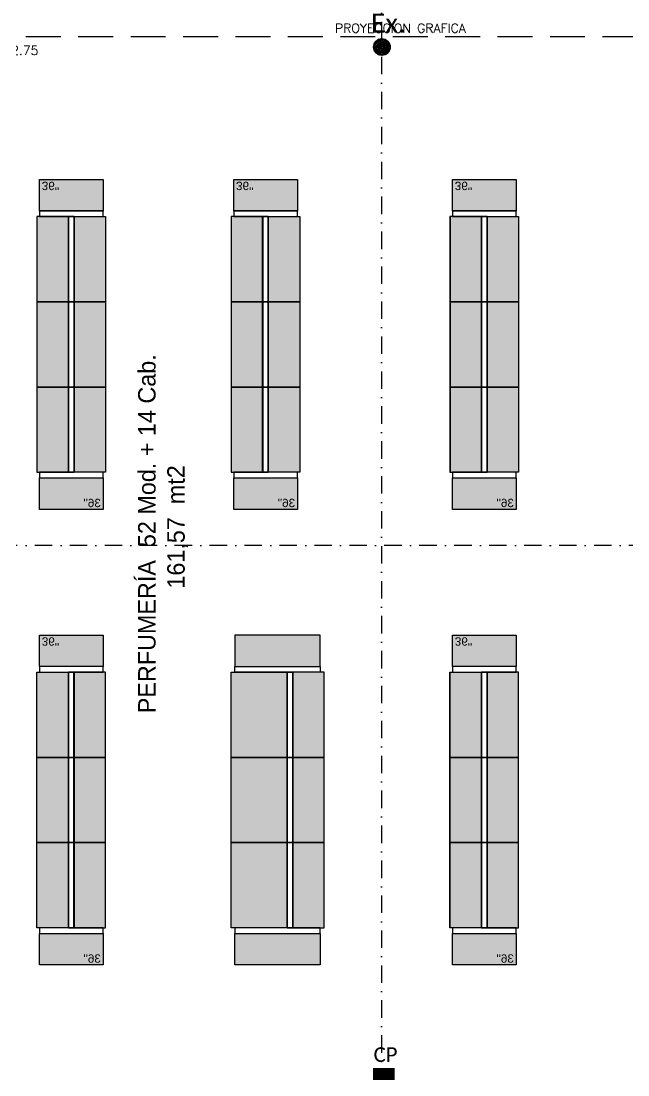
# Model space of a CAD drawing. Header units: millimetres. Extents: x 340 to 1003762, y 22 to 362022.
# Drawn here: x 599061 to 607744, y 267481 to 282563 of the extents above; entities that cross this region are included whole.
import ezdxf
from ezdxf.enums import TextEntityAlignment as Align

# ---------------------------------------------------------------- set-up
doc = ezdxf.new("R2010")
doc.units = ezdxf.units.MM
doc.linetypes.add('LSBB_P_002 - PLANTA 1° NIVEL SALA DE VENTAS$0$DASHDOT2', pattern=[0.5, 0.25, -0.125, 0, -0.125])
doc.linetypes.add('LSBB_P_002 - PLANTA 1° NIVEL SALA DE VENTAS$0$HIDDEN', pattern=[0.375, 0.25, -0.125])
for name, color, linetype in [('A-DEMOLICION SV', 40, 'Continuous'), ('LSBB_P_002 - PLANTA 1° NIVEL SALA DE VENTAS$0$A-GONDOLAS', 1, 'Continuous'), ('LSBB_P_002 - PLANTA 1° NIVEL SALA DE VENTAS$0$A-LAYOUT', 7, 'Continuous'), ('LSBB_P_002 - PLANTA 1° NIVEL SALA DE VENTAS$0$A-TEXTO SV', 2, 'LSBB_P_002 - PLANTA 1° NIVEL SALA DE VENTAS$0$DASHDOT2'), ('LSBB_P_002 - PLANTA 1° NIVEL SALA DE VENTAS$0$CENEFA', 6, 'LSBB_P_002 - PLANTA 1° NIVEL SALA DE VENTAS$0$HIDDEN'), ('LSBB_P_002 - PLANTA 1° NIVEL SALA DE VENTAS$0$E-SF O CP', 7, 'Continuous'), ('LSBB_P_002 - PLANTA 1° NIVEL SALA DE VENTAS$0$EJES', 8, 'LSBB_P_002 - PLANTA 1° NIVEL SALA DE VENTAS$0$DASHDOT2'), ('LSBB_P_002 - PLANTA 1° NIVEL SALA DE VENTAS$0$LAYOUT$0$A-GONDOLAS DELGADO', 8, 'Continuous'), ('LSBB_P_002 - PLANTA 1° NIVEL SALA DE VENTAS$0$LAYOUT$0$A-SALA-GOND', 22, 'Continuous'), ('LSBB_P_002 - PLANTA 1° NIVEL SALA DE VENTAS$0$LAYOUT$0$A-SALA-HATCH-PERFUMERIA', 210, 'Continuous'), ('LSBB_P_002 - PLANTA 1° NIVEL SALA DE VENTAS$0$N- EXTINTOR O RH', 1, 'Continuous'), ('LSBB_P_002 - PLANTA 1° NIVEL SALA DE VENTAS$0$TEXTO LAYOUT', 2, 'Continuous')]:
    doc.layers.add(name, color=color, linetype=linetype)
doc.styles.add('LSBB_P_002 - PLANTA 1° NIVEL SALA DE VENTAS$0$LAYOUT$0$Estilo1', font='arial.ttf', dxfattribs={"height": 0.2})
doc.styles.add('LSBB_P_002 - PLANTA 1° NIVEL SALA DE VENTAS$0$LAYOUT$0$REF-LAYOUT N+0.00 E 03$0$REF-LAYOUT N+0.00 E 02$0$Walmart_CENTURY GOTHIC', font='GOTHIC.TTF')
doc.styles.add('LSBB_P_002 - PLANTA 1° NIVEL SALA DE VENTAS$0$REF-LAYOUT-19$0$REF-LAYOUT-13$0$ROMANS', font='romans', dxfattribs={"height": 52})
doc.styles.add('LSBB_P_002 - PLANTA 1° NIVEL SALA DE VENTAS$0$STANDARD', font='txt')

# ---------------------------------------------------------------- blocks, each defined once
blk = doc.blocks.new('LSBB_P_002 - PLANTA 1° NIVEL SALA DE VENTAS$0$LAYOUT$0$REF-LAYOUT N+0.00 E 03$0$REF-LAYOUT N+0.00 E 02$0$G. 122 X 45')
at = {"ltscale": 3}
blk.add_hatch(color=256, dxfattribs=at).paths.add_polyline_path([(6154.804, -1143.284), (6154.804, -1144.504), (6154.354, -1144.504), (6154.354, -1143.284)])
at = {"layer": 'LSBB_P_002 - PLANTA 1° NIVEL SALA DE VENTAS$0$A-GONDOLAS', "ltscale": 3}
blk.add_lwpolyline([(6154.274, -1143.284), (6154.274, -1144.504), (6154.354, -1144.504), (6154.354, -1143.284)], close=True, dxfattribs=at)
blk.add_lwpolyline([(6154.804, -1143.284), (6154.804, -1144.504), (6154.354, -1144.504), (6154.354, -1143.284), (6154.804, -1143.284)], dxfattribs=at)
blk = doc.blocks.new('LSBB_P_002 - PLANTA 1° NIVEL SALA DE VENTAS$0$LAYOUT$0$G. 45 X 91')
h = blk.add_hatch(color=256)
h.dxf.hatch_style = 1
h.paths.add_polyline_path([(-887, -3000.7), (-887, -3045.7), (-796, -3045.7), (-796, -3000.7)])
at = {"layer": 'LSBB_P_002 - PLANTA 1° NIVEL SALA DE VENTAS$0$A-GONDOLAS'}
for points in [[(-887, -3000.7), (-887, -2992.7), (-796, -2992.7), (-796, -3000.7)], [(-887, -3000.7), (-887, -3045.7), (-796, -3045.7), (-796, -3000.7)]]:
    blk.add_lwpolyline(points, close=True, dxfattribs=at)
at = {"layer": 'LSBB_P_002 - PLANTA 1° NIVEL SALA DE VENTAS$0$LAYOUT$0$A-SALA-GOND', "insert": (-871.3, -3036.6), "char_height": 12, "attachment_point": 5, "style": 'LSBB_P_002 - PLANTA 1° NIVEL SALA DE VENTAS$0$LAYOUT$0$Estilo1'}
blk.add_mtext_dynamic_manual_height_columns("36''", width=0.529, gutter_width=2.5, heights=[0], dxfattribs=at)
blk = doc.blocks.new('LSBB_P_002 - PLANTA 1° NIVEL SALA DE VENTAS$0$LAYOUT$0$REF-LAYOUT N+0.00 E 03$0$REF-LAYOUT N+0.00 E 02$0$G. 122 X 80')
blk.add_hatch(color=256).paths.add_polyline_path([(6126.905, -1125.453), (6126.905, -1126.253), (6128.125, -1126.253), (6128.125, -1125.453)])
at = {"layer": 'LSBB_P_002 - PLANTA 1° NIVEL SALA DE VENTAS$0$A-GONDOLAS', "ltscale": 3}
for points in [[(6126.905, -1125.453), (6126.905, -1125.453), (6126.905, -1126.253), (6128.125, -1126.253), (6128.125, -1125.453), (6126.905, -1125.453)], [(6126.905, -1126.333), (6126.905, -1126.333), (6126.905, -1126.253), (6128.125, -1126.253), (6128.125, -1126.333), (6126.905, -1126.333)]]:
    blk.add_lwpolyline(points, dxfattribs=at)
blk = doc.blocks.new('LSBB_P_002 - PLANTA 1° NIVEL SALA DE VENTAS$0$LAYOUT$0$G. 122 X 45')
at = {"ltscale": 3}
blk.add_hatch(color=256, dxfattribs=at).paths.add_polyline_path([(6154.804, -1143.284), (6154.804, -1144.504), (6154.354, -1144.504), (6154.354, -1143.284)])
at = {"layer": 'LSBB_P_002 - PLANTA 1° NIVEL SALA DE VENTAS$0$A-GONDOLAS', "ltscale": 3}
blk.add_lwpolyline([(6154.274, -1143.284), (6154.274, -1144.504), (6154.354, -1144.504), (6154.354, -1143.284)], close=True, dxfattribs=at)
blk.add_lwpolyline([(6154.804, -1143.284), (6154.804, -1144.504), (6154.354, -1144.504), (6154.354, -1143.284), (6154.804, -1143.284)], dxfattribs=at)
blk = doc.blocks.new('LSBB_P_002 - PLANTA 1° NIVEL SALA DE VENTAS$0$A$C49184C2C')
at = {"layer": 'LSBB_P_002 - PLANTA 1° NIVEL SALA DE VENTAS$0$E-SF O CP', "linetype": 'ByBlock'}
h = blk.add_hatch(dxfattribs=at)
h.set_pattern_fill('ANSI36,_I', color=3, scale=0.126, style=2)
h.set_pattern_definition([(315, (8652.031924, 21254.503363), (0.008352698853, -0.03062656246), [0.039375, -0.007875, 0, -0.007875])])
h.paths.add_polyline_path([(0.382, 0.018), (0.022, 0.018), (0.022, 0.258), (0.382, 0.258)])
at = {"layer": 'LSBB_P_002 - PLANTA 1° NIVEL SALA DE VENTAS$0$E-SF O CP', "color": 3, "const_width": 0.036}
blk.add_lwpolyline([(0.382, 0.018), (0.022, 0.018), (0.022, 0.258), (0.382, 0.258)], close=True, dxfattribs=at)
at = {"layer": 'LSBB_P_002 - PLANTA 1° NIVEL SALA DE VENTAS$0$E-SF O CP', "color": 3, "insert": (0.233, 0.519, 0), "char_height": 0.27, "width": 6.00887, "attachment_point": 5, "style": 'LSBB_P_002 - PLANTA 1° NIVEL SALA DE VENTAS$0$STANDARD'}
blk.add_mtext('{\\fCalibri|b0|i0|c0|p34;CP}', dxfattribs=at)
blk = doc.blocks.new('LSBB_P_002 - PLANTA 1° NIVEL SALA DE VENTAS$0$CP. EXISTENTES')
at = {"layer": 'LSBB_P_002 - PLANTA 1° NIVEL SALA DE VENTAS$0$N- EXTINTOR O RH', "color": 20, "xscale": 0.7761600000000002, "yscale": 0.7761600000000002, "zscale": 0.7761600000000002}
blk.add_blockref('LSBB_P_002 - PLANTA 1° NIVEL SALA DE VENTAS$0$A$C49184C2C', (827.315, 281.476), dxfattribs=at)
blk = doc.blocks.new('LSBB_P_002 - PLANTA 1° NIVEL SALA DE VENTAS$0$SVLY')
at = {"layer": 'LSBB_P_002 - PLANTA 1° NIVEL SALA DE VENTAS$0$LAYOUT$0$A-GONDOLAS DELGADO', "elevation": 0}
for points in [[(1022.544, 293.953), (1022.544, 294.403), (1023.454, 294.403), (1023.454, 293.953)], [(1025.324, 293.953), (1025.324, 294.403), (1026.234, 294.403), (1026.234, 293.953)], [(1028.454, 293.953), (1028.454, 294.403), (1029.364, 294.403), (1029.364, 293.953)], [(1022.544, 293.953), (1022.544, 293.873), (1023.454, 293.873), (1023.454, 293.953)], [(1025.324, 293.953), (1025.324, 293.873), (1026.234, 293.873), (1026.234, 293.953)], [(1028.454, 293.953), (1028.454, 293.873), (1029.364, 293.873), (1029.364, 293.953)], [(1023.454, 290.133), (1023.454, 290.213), (1022.544, 290.213), (1022.544, 290.133)], [(1026.234, 290.133), (1026.234, 290.213), (1025.324, 290.213), (1025.324, 290.133)], [(1029.364, 290.133), (1029.364, 290.213), (1028.454, 290.213), (1028.454, 290.133)], [(1023.454, 290.133), (1023.454, 289.683), (1022.544, 289.683), (1022.544, 290.133)], [(1026.234, 290.133), (1026.234, 289.683), (1025.324, 289.683), (1025.324, 290.133)], [(1029.364, 290.133), (1029.364, 289.683), (1028.454, 289.683), (1028.454, 290.133)], [(1022.544, 287.433), (1022.544, 287.883), (1023.454, 287.883), (1023.454, 287.433)], [(1028.454, 287.433), (1028.454, 287.883), (1029.364, 287.883), (1029.364, 287.433)], [(1022.544, 287.433), (1022.544, 287.353), (1023.454, 287.353), (1023.454, 287.433)], [(1028.454, 287.433), (1028.454, 287.353), (1029.364, 287.353), (1029.364, 287.433)], [(1023.454, 283.613), (1023.454, 283.693), (1022.544, 283.693), (1022.544, 283.613)], [(1023.454, 283.613), (1023.454, 283.163), (1022.544, 283.163), (1022.544, 283.613)], [(1029.364, 283.613), (1029.364, 283.693), (1028.454, 283.693), (1028.454, 283.613)], [(1029.364, 283.613), (1029.364, 283.163), (1028.454, 283.163), (1028.454, 283.613)]]:
    blk.add_lwpolyline(points, close=True, dxfattribs=at)
at = {"layer": 'LSBB_P_002 - PLANTA 1° NIVEL SALA DE VENTAS$0$LAYOUT$0$A-GONDOLAS DELGADO', "ltscale": 3, "elevation": 0}
for points in [[(1022.508, 293.873), (1022.508, 292.653), (1022.958, 292.653), (1022.958, 293.873), (1022.508, 293.873)], [(1023.488, 293.873), (1023.488, 292.653), (1023.038, 292.653), (1023.038, 293.873), (1023.488, 293.873)], [(1025.288, 293.873), (1025.288, 292.653), (1025.738, 292.653), (1025.738, 293.873), (1025.288, 293.873)], [(1026.268, 293.873), (1026.268, 292.653), (1025.818, 292.653), (1025.818, 293.873), (1026.268, 293.873)], [(1028.418, 293.873), (1028.418, 292.653), (1028.868, 292.653), (1028.868, 293.873), (1028.418, 293.873)], [(1029.398, 293.873), (1029.398, 292.653), (1028.948, 292.653), (1028.948, 293.873), (1029.398, 293.873)], [(1022.508, 292.653), (1022.508, 291.433), (1022.958, 291.433), (1022.958, 292.653), (1022.508, 292.653)], [(1023.488, 292.653), (1023.488, 291.433), (1023.038, 291.433), (1023.038, 292.653), (1023.488, 292.653)], [(1025.288, 292.653), (1025.288, 291.433), (1025.738, 291.433), (1025.738, 292.653), (1025.288, 292.653)], [(1026.268, 292.653), (1026.268, 291.433), (1025.818, 291.433), (1025.818, 292.653), (1026.268, 292.653)], [(1028.418, 292.653), (1028.418, 291.433), (1028.868, 291.433), (1028.868, 292.653), (1028.418, 292.653)], [(1029.398, 292.653), (1029.398, 291.433), (1028.948, 291.433), (1028.948, 292.653), (1029.398, 292.653)], [(1022.508, 291.433), (1022.508, 290.213), (1022.958, 290.213), (1022.958, 291.433), (1022.508, 291.433)], [(1023.488, 291.433), (1023.488, 290.213), (1023.038, 290.213), (1023.038, 291.433), (1023.488, 291.433)], [(1025.288, 291.433), (1025.288, 290.213), (1025.738, 290.213), (1025.738, 291.433), (1025.288, 291.433)], [(1026.268, 291.433), (1026.268, 290.213), (1025.818, 290.213), (1025.818, 291.433), (1026.268, 291.433)], [(1028.418, 291.433), (1028.418, 290.213), (1028.868, 290.213), (1028.868, 291.433), (1028.418, 291.433)], [(1029.398, 291.433), (1029.398, 290.213), (1028.948, 290.213), (1028.948, 291.433), (1029.398, 291.433)], [(1026.56, 287.883), (1025.34, 287.883), (1025.34, 287.433), (1026.56, 287.433), (1026.56, 287.883)], [(1022.508, 286.133), (1022.508, 287.353), (1022.958, 287.353), (1022.958, 286.133), (1022.508, 286.133)], [(1023.488, 286.133), (1023.488, 287.353), (1023.038, 287.353), (1023.038, 286.133), (1023.488, 286.133)], [(1025.288, 287.353), (1025.288, 287.353), (1026.088, 287.353), (1026.088, 286.133), (1025.288, 286.133), (1025.288, 287.353)], [(1026.168, 287.353), (1026.168, 287.353), (1026.088, 287.353), (1026.088, 286.133), (1026.168, 286.133), (1026.168, 287.353)], [(1026.618, 286.133), (1026.618, 287.353), (1026.168, 287.353), (1026.168, 286.133), (1026.618, 286.133)], [(1028.418, 286.133), (1028.418, 287.353), (1028.868, 287.353), (1028.868, 286.133), (1028.418, 286.133)], [(1029.398, 286.133), (1029.398, 287.353), (1028.948, 287.353), (1028.948, 286.133), (1029.398, 286.133)], [(1022.508, 284.913), (1022.508, 286.133), (1022.958, 286.133), (1022.958, 284.913), (1022.508, 284.913)], [(1023.488, 284.913), (1023.488, 286.133), (1023.038, 286.133), (1023.038, 284.913), (1023.488, 284.913)], [(1025.288, 286.133), (1025.288, 286.133), (1026.088, 286.133), (1026.088, 284.913), (1025.288, 284.913), (1025.288, 286.133)], [(1026.168, 286.133), (1026.168, 286.133), (1026.088, 286.133), (1026.088, 284.913), (1026.168, 284.913), (1026.168, 286.133)], [(1026.618, 284.913), (1026.618, 286.133), (1026.168, 286.133), (1026.168, 284.913), (1026.618, 284.913)], [(1028.418, 284.913), (1028.418, 286.133), (1028.868, 286.133), (1028.868, 284.913), (1028.418, 284.913)], [(1029.398, 284.913), (1029.398, 286.133), (1028.948, 286.133), (1028.948, 284.913), (1029.398, 284.913)], [(1022.508, 283.693), (1022.508, 284.913), (1022.958, 284.913), (1022.958, 283.693), (1022.508, 283.693)], [(1023.488, 283.693), (1023.488, 284.913), (1023.038, 284.913), (1023.038, 283.693), (1023.488, 283.693)], [(1025.288, 284.913), (1025.288, 284.913), (1026.088, 284.913), (1026.088, 283.693), (1025.288, 283.693), (1025.288, 284.913)], [(1026.168, 284.913), (1026.168, 284.913), (1026.088, 284.913), (1026.088, 283.693), (1026.168, 283.693), (1026.168, 284.913)], [(1026.618, 283.693), (1026.618, 284.913), (1026.168, 284.913), (1026.168, 283.693), (1026.618, 283.693)], [(1028.418, 283.693), (1028.418, 284.913), (1028.868, 284.913), (1028.868, 283.693), (1028.418, 283.693)], [(1029.398, 283.693), (1029.398, 284.913), (1028.948, 284.913), (1028.948, 283.693), (1029.398, 283.693)], [(1026.56, 283.163), (1025.34, 283.163), (1025.34, 283.613), (1026.56, 283.613), (1026.56, 283.163)]]:
    blk.add_lwpolyline(points, dxfattribs=at)
for points in [[(1023.038, 293.873), (1023.038, 292.653), (1022.958, 292.653), (1022.958, 293.873)], [(1022.958, 293.873), (1022.958, 292.653), (1023.038, 292.653), (1023.038, 293.873)], [(1025.818, 293.873), (1025.818, 292.653), (1025.738, 292.653), (1025.738, 293.873)], [(1025.738, 293.873), (1025.738, 292.653), (1025.818, 292.653), (1025.818, 293.873)], [(1028.948, 293.873), (1028.948, 292.653), (1028.868, 292.653), (1028.868, 293.873)], [(1028.868, 293.873), (1028.868, 292.653), (1028.948, 292.653), (1028.948, 293.873)], [(1023.038, 292.653), (1023.038, 291.433), (1022.958, 291.433), (1022.958, 292.653)], [(1022.958, 292.653), (1022.958, 291.433), (1023.038, 291.433), (1023.038, 292.653)], [(1025.818, 292.653), (1025.818, 291.433), (1025.738, 291.433), (1025.738, 292.653)], [(1025.738, 292.653), (1025.738, 291.433), (1025.818, 291.433), (1025.818, 292.653)], [(1028.948, 292.653), (1028.948, 291.433), (1028.868, 291.433), (1028.868, 292.653)], [(1028.868, 292.653), (1028.868, 291.433), (1028.948, 291.433), (1028.948, 292.653)], [(1023.038, 291.433), (1023.038, 290.213), (1022.958, 290.213), (1022.958, 291.433)], [(1022.958, 291.433), (1022.958, 290.213), (1023.038, 290.213), (1023.038, 291.433)], [(1025.818, 291.433), (1025.818, 290.213), (1025.738, 290.213), (1025.738, 291.433)], [(1025.738, 291.433), (1025.738, 290.213), (1025.818, 290.213), (1025.818, 291.433)], [(1028.948, 291.433), (1028.948, 290.213), (1028.868, 290.213), (1028.868, 291.433)], [(1028.868, 291.433), (1028.868, 290.213), (1028.948, 290.213), (1028.948, 291.433)], [(1022.958, 286.133), (1022.958, 287.353), (1023.038, 287.353), (1023.038, 286.133)], [(1023.038, 286.133), (1023.038, 287.353), (1022.958, 287.353), (1022.958, 286.133)], [(1026.56, 287.353), (1025.34, 287.353), (1025.34, 287.433), (1026.56, 287.433)], [(1026.088, 286.133), (1026.088, 287.353), (1026.168, 287.353), (1026.168, 286.133)], [(1028.868, 286.133), (1028.868, 287.353), (1028.948, 287.353), (1028.948, 286.133)], [(1028.948, 286.133), (1028.948, 287.353), (1028.868, 287.353), (1028.868, 286.133)], [(1022.958, 284.913), (1022.958, 286.133), (1023.038, 286.133), (1023.038, 284.913)], [(1023.038, 284.913), (1023.038, 286.133), (1022.958, 286.133), (1022.958, 284.913)], [(1026.088, 284.913), (1026.088, 286.133), (1026.168, 286.133), (1026.168, 284.913)], [(1028.868, 284.913), (1028.868, 286.133), (1028.948, 286.133), (1028.948, 284.913)], [(1028.948, 284.913), (1028.948, 286.133), (1028.868, 286.133), (1028.868, 284.913)], [(1022.958, 283.693), (1022.958, 284.913), (1023.038, 284.913), (1023.038, 283.693)], [(1023.038, 283.693), (1023.038, 284.913), (1022.958, 284.913), (1022.958, 283.693)], [(1026.088, 283.693), (1026.088, 284.913), (1026.168, 284.913), (1026.168, 283.693)], [(1028.868, 283.693), (1028.868, 284.913), (1028.948, 284.913), (1028.948, 283.693)], [(1028.948, 283.693), (1028.948, 284.913), (1028.868, 284.913), (1028.868, 283.693)], [(1026.56, 283.693), (1025.34, 283.693), (1025.34, 283.613), (1026.56, 283.613)]]:
    blk.add_lwpolyline(points, close=True, dxfattribs=at)
at = {"layer": 'LSBB_P_002 - PLANTA 1° NIVEL SALA DE VENTAS$0$E-SF O CP'}
blk.add_blockref('LSBB_P_002 - PLANTA 1° NIVEL SALA DE VENTAS$0$CP. EXISTENTES', (200, 0), dxfattribs=at)
at = {"layer": 'LSBB_P_002 - PLANTA 1° NIVEL SALA DE VENTAS$0$LAYOUT$0$A-SALA-HATCH-PERFUMERIA', "xscale": -0.01, "yscale": 0.01, "zscale": 0.01, "rotation": 180}
for p in [(1031.414, 263.947, 0), (1034.194, 263.947, 0), (1037.324, 263.947, 0), (1031.414, 257.427, 0), (1037.324, 257.427, 0)]:
    blk.add_blockref('LSBB_P_002 - PLANTA 1° NIVEL SALA DE VENTAS$0$LAYOUT$0$G. 45 X 91', p, dxfattribs=at)
at = {"layer": 'LSBB_P_002 - PLANTA 1° NIVEL SALA DE VENTAS$0$LAYOUT$0$A-SALA-HATCH-PERFUMERIA', "xscale": -1}
for p in [(7177.311, 1437.157, 0), (7180.091, 1437.157, 0), (7183.221, 1437.157, 0), (7177.311, 1435.937, 0), (7180.091, 1435.937, 0), (7183.221, 1435.937, 0), (7177.311, 1434.717, 0), (7180.091, 1434.717, 0), (7183.221, 1434.717, 0)]:
    blk.add_blockref('LSBB_P_002 - PLANTA 1° NIVEL SALA DE VENTAS$0$LAYOUT$0$REF-LAYOUT N+0.00 E 03$0$REF-LAYOUT N+0.00 E 02$0$G. 122 X 45', p, dxfattribs=at)
at = {"layer": 'LSBB_P_002 - PLANTA 1° NIVEL SALA DE VENTAS$0$LAYOUT$0$A-SALA-HATCH-PERFUMERIA'}
for p in [(-5131.316, 1437.157, 0), (-5128.536, 1437.157, 0), (-5125.406, 1437.157, 0), (-5131.316, 1435.937, 0), (-5128.536, 1435.937, 0), (-5125.406, 1435.937, 0), (-5131.316, 1434.717, 0), (-5128.536, 1434.717, 0), (-5125.406, 1434.717, 0)]:
    blk.add_blockref('LSBB_P_002 - PLANTA 1° NIVEL SALA DE VENTAS$0$LAYOUT$0$REF-LAYOUT N+0.00 E 03$0$REF-LAYOUT N+0.00 E 02$0$G. 122 X 45', p, dxfattribs=at)
at = {"layer": 'LSBB_P_002 - PLANTA 1° NIVEL SALA DE VENTAS$0$LAYOUT$0$A-SALA-HATCH-PERFUMERIA', "xscale": -0.01, "yscale": 0.01, "zscale": 0.01}
for p in [(1014.584, 320.14, 0), (1017.364, 320.14, 0), (1020.494, 320.14, 0), (1014.584, 313.62, 0), (1020.494, 313.62, 0)]:
    blk.add_blockref('LSBB_P_002 - PLANTA 1° NIVEL SALA DE VENTAS$0$LAYOUT$0$G. 45 X 91', p, dxfattribs=at)
at = {"layer": 'LSBB_P_002 - PLANTA 1° NIVEL SALA DE VENTAS$0$LAYOUT$0$A-SALA-HATCH-PERFUMERIA', "xscale": -1}
for name, p, rotation in [('LSBB_P_002 - PLANTA 1° NIVEL SALA DE VENTAS$0$LAYOUT$0$REF-LAYOUT N+0.00 E 03$0$REF-LAYOUT N+0.00 E 02$0$G. 122 X 45', (2169.844, -5866.92, 0), 270), ('LSBB_P_002 - PLANTA 1° NIVEL SALA DE VENTAS$0$LAYOUT$0$REF-LAYOUT N+0.00 E 03$0$REF-LAYOUT N+0.00 E 02$0$G. 122 X 45', (-5131.316, -857.151, 0), 180), ('LSBB_P_002 - PLANTA 1° NIVEL SALA DE VENTAS$0$LAYOUT$0$REF-LAYOUT N+0.00 E 03$0$REF-LAYOUT N+0.00 E 02$0$G. 122 X 80', (-100.165, 6414.258, 0), 90), ('LSBB_P_002 - PLANTA 1° NIVEL SALA DE VENTAS$0$LAYOUT$0$G. 122 X 45', (-5128.186, -857.151, 0), 180), ('LSBB_P_002 - PLANTA 1° NIVEL SALA DE VENTAS$0$LAYOUT$0$REF-LAYOUT N+0.00 E 03$0$REF-LAYOUT N+0.00 E 02$0$G. 122 X 45', (-5125.406, -857.151, 0), 180), ('LSBB_P_002 - PLANTA 1° NIVEL SALA DE VENTAS$0$LAYOUT$0$REF-LAYOUT N+0.00 E 03$0$REF-LAYOUT N+0.00 E 02$0$G. 122 X 45', (-5131.316, -858.371, 0), 180), ('LSBB_P_002 - PLANTA 1° NIVEL SALA DE VENTAS$0$LAYOUT$0$REF-LAYOUT N+0.00 E 03$0$REF-LAYOUT N+0.00 E 02$0$G. 122 X 80', (-100.165, 6413.038, 0), 90), ('LSBB_P_002 - PLANTA 1° NIVEL SALA DE VENTAS$0$LAYOUT$0$G. 122 X 45', (-5128.186, -858.371, 0), 180), ('LSBB_P_002 - PLANTA 1° NIVEL SALA DE VENTAS$0$LAYOUT$0$REF-LAYOUT N+0.00 E 03$0$REF-LAYOUT N+0.00 E 02$0$G. 122 X 45', (-5125.406, -858.371, 0), 180), ('LSBB_P_002 - PLANTA 1° NIVEL SALA DE VENTAS$0$LAYOUT$0$REF-LAYOUT N+0.00 E 03$0$REF-LAYOUT N+0.00 E 02$0$G. 122 X 45', (-5131.316, -859.591, 0), 180), ('LSBB_P_002 - PLANTA 1° NIVEL SALA DE VENTAS$0$LAYOUT$0$REF-LAYOUT N+0.00 E 03$0$REF-LAYOUT N+0.00 E 02$0$G. 122 X 80', (-100.165, 6411.818, 0), 90), ('LSBB_P_002 - PLANTA 1° NIVEL SALA DE VENTAS$0$LAYOUT$0$G. 122 X 45', (-5128.186, -859.591, 0), 180), ('LSBB_P_002 - PLANTA 1° NIVEL SALA DE VENTAS$0$LAYOUT$0$REF-LAYOUT N+0.00 E 03$0$REF-LAYOUT N+0.00 E 02$0$G. 122 X 45', (-5125.406, -859.591, 0), 180)]:
    blk.add_blockref(name, p, dxfattribs=dict(at, rotation=rotation))
at = {"layer": 'LSBB_P_002 - PLANTA 1° NIVEL SALA DE VENTAS$0$LAYOUT$0$A-SALA-HATCH-PERFUMERIA'}
for p, rotation in [((7177.311, -857.151, 0), 180), ((7183.221, -857.151, 0), 180), ((7177.311, -858.371, 0), 180), ((7183.221, -858.371, 0), 180), ((7177.311, -859.591, 0), 180), ((7183.221, -859.591, 0), 180), ((2169.844, 6437.967, 0), 270)]:
    blk.add_blockref('LSBB_P_002 - PLANTA 1° NIVEL SALA DE VENTAS$0$LAYOUT$0$REF-LAYOUT N+0.00 E 03$0$REF-LAYOUT N+0.00 E 02$0$G. 122 X 45', p, dxfattribs=dict(at, rotation=rotation))
at = {"layer": 'LSBB_P_002 - PLANTA 1° NIVEL SALA DE VENTAS$0$A-TEXTO SV', "insert": (1023.955, 286.251, 0), "char_height": 0.25, "width": 6.32759, "attachment_point": 1, "rotation": 90, "style": 'LSBB_P_002 - PLANTA 1° NIVEL SALA DE VENTAS$0$LAYOUT$0$REF-LAYOUT N+0.00 E 03$0$REF-LAYOUT N+0.00 E 02$0$Walmart_CENTURY GOTHIC'}
blk.add_mtext('\\pi0.51423;PERFUMERÍA  52 Mod. + 14 Cab.\\P\\pi2.2976;161,57  mt2', dxfattribs=at)
at = {"layer": 'LSBB_P_002 - PLANTA 1° NIVEL SALA DE VENTAS$0$TEXTO LAYOUT', "color": 2, "linetype": 'Continuous', "style": 'LSBB_P_002 - PLANTA 1° NIVEL SALA DE VENTAS$0$REF-LAYOUT-19$0$REF-LAYOUT-13$0$ROMANS'}
blk.add_text('PROYECCION GRAFICA', height=0.13, dxfattribs=at).set_placement((1027.708, 296.504, -0.019), align=Align.CENTER)
blk.add_text('PROYECCION CENEFA VOLCANITA h=2.75', height=0.13, dxfattribs=at).set_placement((1018.991, 296.186))
blk.add_text('PROYECCION CENEFA VOLCANITA h=2.75', height=0.13, dxfattribs=at).set_placement((1018.991, 296.186))
blk = doc.blocks.new('LSBB_P_002 - PLANTA 1° NIVEL SALA DE VENTAS$0$A$C733336A8')
at = {"layer": 'LSBB_P_002 - PLANTA 1° NIVEL SALA DE VENTAS$0$N- EXTINTOR O RH', "linetype": 'ByBlock'}
h = blk.add_hatch(dxfattribs=at)
h.set_pattern_fill('ANSI36,_I', color=256, scale=0.126, style=2)
h.set_pattern_definition([(45, (8652.443333, -21254.299438), (0.008352698853, 0.03062656246), [0.039375, -0.007875, 0, -0.007875])])
edge = h.paths.add_edge_path()
edge.add_arc((0.172, 0.12), 0.12, 0, 360)
at = {"layer": 'LSBB_P_002 - PLANTA 1° NIVEL SALA DE VENTAS$0$N- EXTINTOR O RH'}
blk.add_circle((0.172, 0.12), 0.12, dxfattribs=at)
at = {"layer": 'LSBB_P_002 - PLANTA 1° NIVEL SALA DE VENTAS$0$N- EXTINTOR O RH', "insert": (0.262, 0.46), "char_height": 0.27, "width": 6.00887, "attachment_point": 5, "style": 'LSBB_P_002 - PLANTA 1° NIVEL SALA DE VENTAS$0$STANDARD'}
blk.add_mtext('{\\fCalibri|b0|i0|c0|p34;Ex.}', dxfattribs=at)
blk = doc.blocks.new('LSBB_P_002 - PLANTA 1° NIVEL SALA DE VENTAS$0$EXTINTORES EXISTENTES')
at = {"layer": 'LSBB_P_002 - PLANTA 1° NIVEL SALA DE VENTAS$0$N- EXTINTOR O RH', "color": 20}
blk.add_blockref('LSBB_P_002 - PLANTA 1° NIVEL SALA DE VENTAS$0$A$C733336A8', (827.191, 296.177), dxfattribs=at)
blk = doc.blocks.new('LSBB_P_002 - PLANTA 1° NIVEL SALA DE VENTAS', base_point=(223.57, 14.22))
at = {"layer": 'LSBB_P_002 - PLANTA 1° NIVEL SALA DE VENTAS$0$CENEFA', "color": 7, "ltscale": 2}
blk.add_line((872.349, 296.446), (796.174, 296.446), dxfattribs=at)
at = {"layer": 'LSBB_P_002 - PLANTA 1° NIVEL SALA DE VENTAS$0$EJES'}
for p, q in [((827.439, 330.166), (827.439, 242.519)), ((879.738, 289.166), (769.057, 289.166))]:
    blk.add_line(p, q, dxfattribs=at)
at = {"layer": 'LSBB_P_002 - PLANTA 1° NIVEL SALA DE VENTAS$0$A-LAYOUT', "color": 1}
blk.add_blockref('LSBB_P_002 - PLANTA 1° NIVEL SALA DE VENTAS$0$SVLY', (-200, 0), dxfattribs=at)
at = {"layer": 'LSBB_P_002 - PLANTA 1° NIVEL SALA DE VENTAS$0$N- EXTINTOR O RH'}
blk.add_blockref('LSBB_P_002 - PLANTA 1° NIVEL SALA DE VENTAS$0$EXTINTORES EXISTENTES', (0.08, 0.003), dxfattribs=at)
at = {"layer": 'LSBB_P_002 - PLANTA 1° NIVEL SALA DE VENTAS$0$TEXTO LAYOUT', "color": 2, "linetype": 'Continuous', "style": 'LSBB_P_002 - PLANTA 1° NIVEL SALA DE VENTAS$0$REF-LAYOUT-19$0$REF-LAYOUT-13$0$ROMANS'}
blk.add_text('PROYECCION CENEFA VOLCANITA h=2.75', height=0.13, dxfattribs=at).set_placement((818.991, 296.186))

msp = doc.modelspace()

# ---------------------------------------------------------------- block references
at = {"layer": 'A-DEMOLICION SV', "xscale": 1000, "yscale": 1000, "zscale": 1000}
msp.add_blockref('LSBB_P_002 - PLANTA 1° NIVEL SALA DE VENTAS', (351, 112), dxfattribs=at)

doc.saveas('drawing.dxf')
